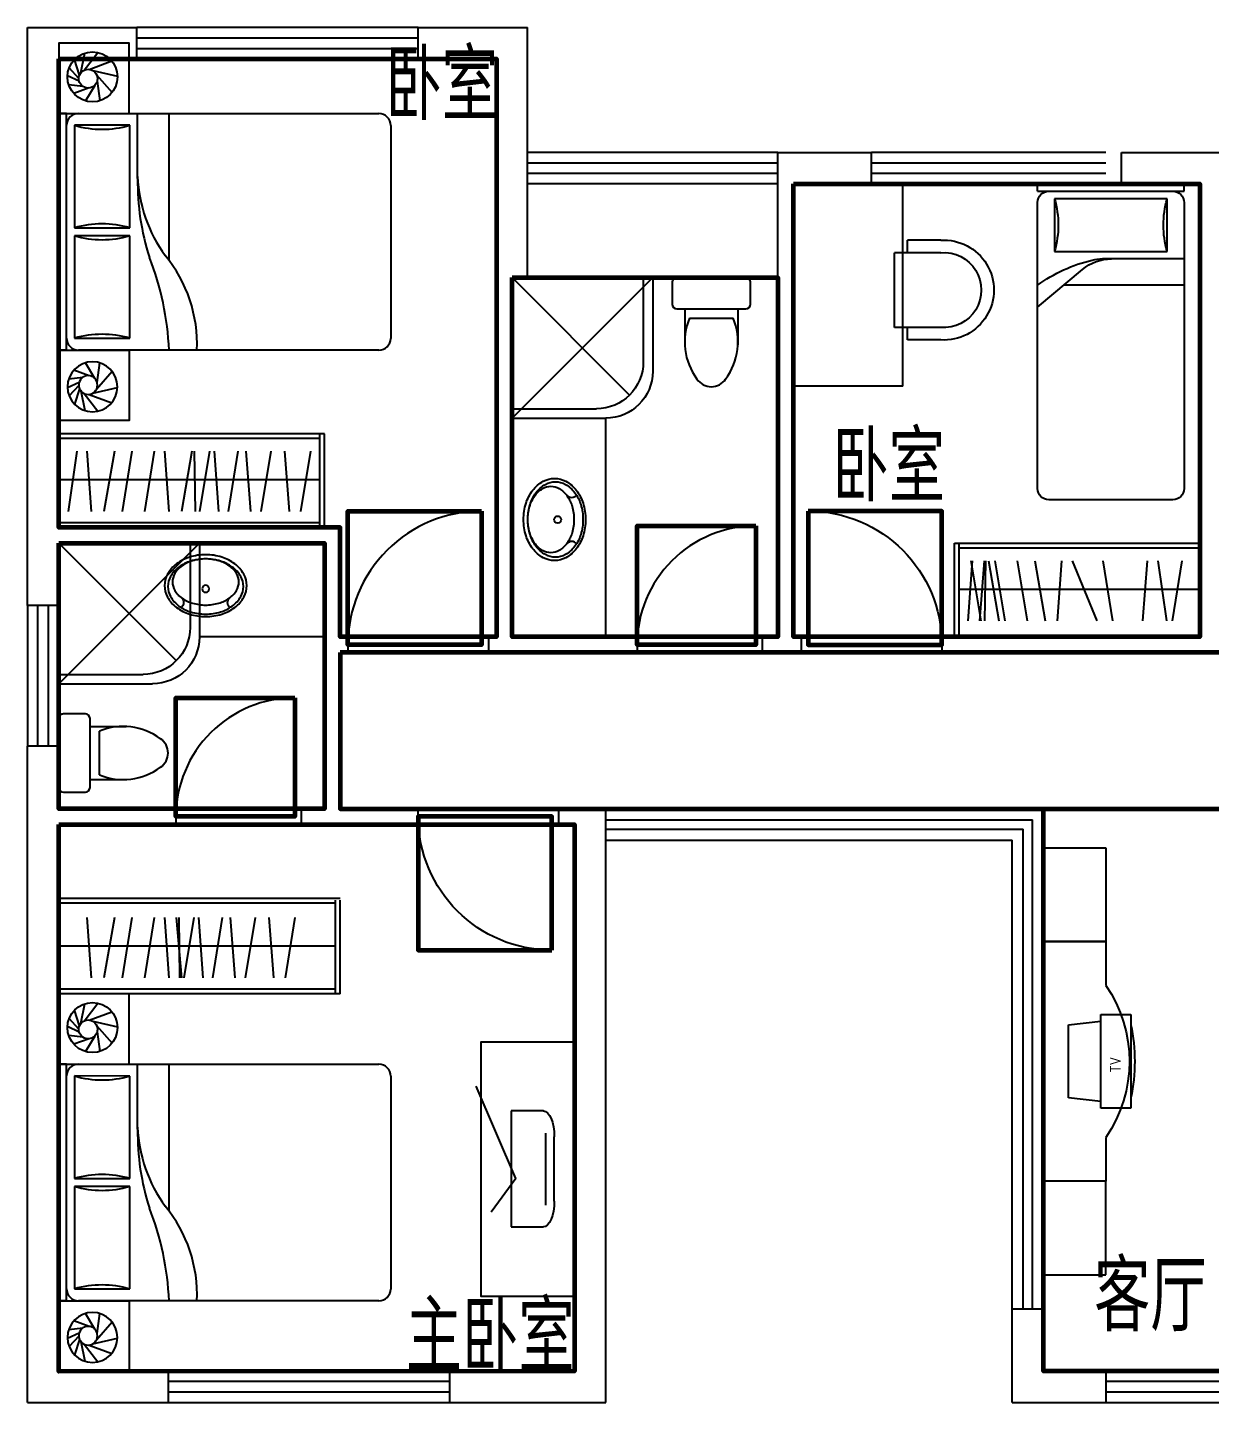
# Model space of a CAD drawing. Extents: x -451437 to -417637, y -598794 to -566694.
# Drawn here: x -451437 to -443875, y -585694 to -576894 of the extents above; entities that cross this region are included whole.
import ezdxf
from ezdxf.enums import TextEntityAlignment as Align

# ---------------------------------------------------------------- set-up
doc = ezdxf.new("R2010")
doc.units = 0
doc.header["$LTSCALE"] = 1000
doc.header["$MEASUREMENT"] = 0
doc.layers.get('0').update_dxf_attribs({"linetype": 'CONTINUOUS'})
for name, color, linetype in [('F', 8, 'CONTINUOUS'), ('LV', 4, 'CONTINUOUS'), ('LVTRY', 8, 'CONTINUOUS'), ('PUB_TEXT', 7, 'CONTINUOUS'), ('WALL', 2, 'CONTINUOUS'), ('WINDOW', 3, 'CONTINUOUS'), ('WINDOW_TEXT', 7, 'CONTINUOUS')]:
    doc.layers.add(name, color=color, linetype=linetype)
for name, color, linetype, lineweight in [('GT_卧室', 1, 'CONTINUOUS', 60), ('GT_卫生间', 5, 'CONTINUOUS', 60), ('GT_客厅', 2, 'CONTINUOUS', 60), ('GT_过道', 30, 'CONTINUOUS', 60), ('GT_门', 245, 'CONTINUOUS', 60)]:
    doc.layers.add(name, color=color, linetype=linetype, lineweight=lineweight)
doc.styles.add('DIM_FONT', font='ROMAND.shx', dxfattribs={"width": 0.7})
doc.styles.add('HZTXT1', font='romand.shx', dxfattribs={"width": 0.6, "bigfont": 'hztxt.shx'})
doc.styles.add('SIMPLEX', font='SIMPLEX.SHX')
doc.styles.get("Standard").update_dxf_attribs({"font": 'GBENOR', "bigfont": 'GBCBIG'})

# ---------------------------------------------------------------- blocks, each defined once
blk = doc.blocks.new('_DBLK')
blk.add_line((-0.45, 0), (-0.45, -0.95))
blk.add_arc((-0.45, 0), 0.95, 270, 0)
at = {"layer": 'WINDOW_TEXT', "style": 'SIMPLEX', "flags": 9}
blk.add_attdef('A', text='', height=1, dxfattribs=at).set_placement((0, 1.5), align=Align.MIDDLE)
blk = doc.blocks.new('_WBLK')
for p, q in [((-0.5, 0.5), (0.5, 0.5)), ((0.5, 0.1667), (-0.5, 0.1667)), ((0.5, -0.1667), (-0.5, -0.1667)), ((-0.5, -0.5), (0.5, -0.5))]:
    blk.add_line(p, q)
at = {"layer": 'WINDOW_TEXT', "style": 'SIMPLEX', "flags": 9}
blk.add_attdef('A', text='', height=1, dxfattribs=at).set_placement((0, 1.5), align=Align.MIDDLE)
blk = doc.blocks.new('A$C5C05667C')
at = {"layer": 'LVTRY'}
for p, q in [((900, 900), (0, 0)), ((0, 900), (752.1, 147.9)), ((840, 900), (840, 360)), ((900, 900), (900, 300)), ((0, 60), (540, 60)), ((0, 0), (600, 0))]:
    blk.add_line(p, q, dxfattribs=at)
for centre, end in [((540, 360), 360), ((600, 300), 0)]:
    blk.add_arc(centre, 300, 270, end, dxfattribs=at)
blk = doc.blocks.new('A$C2EE22F3D')
at = {"layer": 'LVTRY', "linetype": 'Continuous'}
blk.add_blockref('A$C5C05667C', (0, 0), dxfattribs=at)
blk = doc.blocks.new('M_C5')
for p, q in [((-70.8, 21.3), (-105.6, 120.2)), ((-60.2, 62.7), (-49.6, 152.1)), ((-28.1, 85.6), (7.4, 159.8)), ((-9, 88), (58.7, 149.2)), ((12.2, 83.3), (111.9, 114.4)), ((-54, -14.1), (-153.6, 45)), ((25.5, 75.4), (152, 50)), ((42.3, 52.6), (156.1, -35.1)), ((48.3, 20.6), (102.1, -123.2)), ((-26.4, -30), (-153, -46.9)), ((14.5, -26.2), (-99.1, -125.6)), ((40.5, -2.3), (5.1, -160))]:
    blk.add_line(p, q)
for centre, radius in [((0, 0), 160), ((-11.2, 28), 60)]:
    blk.add_circle(centre, radius)
at = {"width": 0.8, "flags": 9}
for tag in ['XSIZE', 'YSIZE']:
    blk.add_attdef(tag, (0, 0), '', height=0.5, dxfattribs=at)
blk = doc.blocks.new('A$C19441411')
at = {"layer": 'F'}
for p, q in [((0, 451.2), (0.4, 1965.4)), ((50.9, 1965.4), (0.4, 1965.4)), ((50.5, 451.2), (50.9, 1965.4)), ((126.6, 1965.4), (2048.9, 1964.8)), ((505.1, 1548.9), (505.2, 1965.3)), ((706.8, 1031.5), (707.1, 1965.2)), ((101.4, 1889.7), (101.2, 1233.5)), ((454.7, 1889.6), (101.4, 1889.7)), ((454.5, 1233.4), (454.7, 1889.6)), ((2124.6, 1889.1), (2124.2, 526.3)), ((101.2, 1233.5), (454.5, 1233.4)), ((101.2, 1183.1), (101, 526.9)), ((454.5, 1183), (101.2, 1183.1)), ((454.3, 526.8), (454.5, 1183)), ((50.5, 451.2), (0, 451.2)), ((101, 526.9), (454.3, 526.8)), ((2048.5, 450.6), (126.2, 451.2))]:
    blk.add_line(p, q, dxfattribs=at)
for points in [[(0.4, 1965.4), (450.4, 1965.3), (450.6, 2415.3), (0.6, 2415.4)], [(0.4, 450), (450.4, 450.1), (450.6, 0.1), (0.6, 0)]]:
    blk.add_lwpolyline(points, close=True, dxfattribs=at)
for centre, radius, start, end in [((126.6, 1889.7), 75.7, 89.98348, 179.98348), ((2048.9, 1889.1), 75.7, 359.98348, 89.98348), ((278.2, 2495.3), 630.9, 253.72327, 286.24368), ((2088.7, 1527.9), 1583.7, 179.24164, 197.78684), ((1431.9, 1602.3), 927.8, 182.52326, 216.02379), ((277.7, 627.8), 630.9, 73.72327, 106.24368), ((278, 1788.7), 630.9, 253.72327, 286.24368), ((-6.3, 489.1), 891.8, 357.55074, 39.52956), ((-1148.6, 366.8), 1857.1, 2.59949, 21.39042), ((277.5, -78.8), 630.9, 73.72327, 106.24368), ((126.2, 526.9), 75.7, 179.98348, 269.98348), ((2048.5, 526.3), 75.7, 269.98348, 359.98348)]:
    blk.add_arc(centre, radius, start, end, dxfattribs=at)
at = {"layer": 'F', "extrusion": (0, 0, -1), "xscale": -1, "zscale": -1, "rotation": 270.016524208679}
blk.add_blockref('M_C5', (-216.4, 2199.3), dxfattribs=at)
at = {"layer": 'F', "extrusion": (0, 0, -1), "zscale": -1, "rotation": 269.983475791321}
blk.add_blockref('M_C5', (-216.4, 216.2), dxfattribs=at)
blk = doc.blocks.new('_E0YYN')
at = {"layer": 'LVTRY'}
for p, q in [((-200, 220), (-200, -220)), ((-30, 250), (-170, 250)), ((0, -220), (0, 220)), ((-200.4, 169.7), (-430.4, 169.7)), ((-260.4, 139.7), (-260.4, -139.7)), ((-200.4, -169.7), (-430.4, -169.7)), ((-170, -250), (-30, -250))]:
    blk.add_line(p, q, dxfattribs=at)
for centre, radius, start, end in [((-170, 220), 30, 90, 180), ((-30, 220), 30, 0, 90), ((-589.6, 0), 109.8, 123.45086, 236.54914), ((-412.8, -227.4), 397.5, 67.45048, 126.63814), ((-412.8, 227.4), 397.5, 233.36186, 292.54952), ((-170, -220), 30, 180, 270), ((-30, -220), 30, 270, 0)]:
    blk.add_arc(centre, radius, start, end, dxfattribs=at)
at = {"style": 'DIM_FONT', "width": 0.8, "flags": 9}
for tag in ['YSIZE', 'XSIZE']:
    blk.add_attdef(tag, (0, 0), '', height=0.5, dxfattribs=at)
blk = doc.blocks.new('A$C3FB71EF3')
at = {"layer": 'F'}
for p, q in [((1700, 600), (0, 600)), ((1670, 570), (0, 570)), ((1670, 0), (1670, 600)), ((1700, 0), (1700, 600)), ((115.3, 487.7), (59.1, 101.9)), ((210.1, 101.9), (181.5, 487.7)), ((355.6, 487.7), (289.1, 101.9)), ((467.6, 487.7), (404.7, 101.9)), ((610.6, 487.7), (547.7, 101.9)), ((706.3, 101.9), (677.7, 487.7)), ((851.8, 487.7), (785.2, 101.9)), ((874.5, 101.9), (869.5, 487.7)), ((963.8, 487.7), (900.9, 101.9)), ((1024.7, 101.9), (996.1, 487.7)), ((1146.5, 487.7), (1083.6, 101.9)), ((1227.9, 101.9), (1199.3, 487.7)), ((1356.5, 487.7), (1293.6, 101.9)), ((1475.2, 101.9), (1446.6, 487.7)), ((1610.6, 487.7), (1547.7, 101.9)), ((1670, 305.4), (0, 305.4)), ((1670, 30), (0, 30)), ((1700, 0), (0, 0))]:
    blk.add_line(p, q, dxfattribs=at)
blk = doc.blocks.new('A$C14555FE0')
at = {"layer": 'LV'}
for points in [[(198.1, -263.1, -0.126406), (125.4, -244.4, -0.106014), (58, -186.1, -0.085975), (15.8, -103.7, -0.075721), (0, 0, -0.075721), (15.8, 103.7, -0.085975), (58, 186.1, -0.106014), (125.4, 244.4, -0.126406), (198.1, 263.1, -0.126406), (270.9, 244.4, -0.106014), (338.2, 186, -0.085975), (380.4, 103.7, -0.075721), (396.2, 0, -0.075721), (380.4, -103.7, -0.085975), (338.2, -186.1, -0.106014), (270.8, -244.4, -0.126406)], [(192.6, -241.5, -0.129641), (128.2, -224.5, -0.106413), (67.9, -170.7, -0.084485), (30.3, -95.4, -0.07361), (16.2, 0, -0.07361), (30.3, 95.4, -0.084485), (67.9, 170.7, -0.106413), (128.2, 224.4, -0.129641), (192.6, 241.4, -0.129641), (257.1, 224.4, -0.106413), (317.4, 170.7, -0.084485), (354.9, 95.4, -0.07361), (369.1, 0, -0.07361), (354.9, -95.4, -0.084485), (317.4, -170.7, -0.106413), (257.1, -224.5, -0.129641)], [(221.5, -212.6, -0.135325), (168.1, -197.8, -0.106906), (117.2, -150.3, -0.081883), (85.9, -84.3, -0.070104), (74, 0, -0.070104), (85.9, 84.3, -0.081883), (117.2, 150.3, -0.106906), (168.1, 197.8, -0.135325), (221.5, 212.5, -0.135325), (275, 197.8, -0.106906), (325.9, 150.3, -0.081883), (357.2, 84.3, -0.070104), (369.1, 0, -0.070104), (357.2, -84.3, -0.081883), (325.9, -150.3, -0.106906), (274.9, -197.8, -0.135325)]]:
    blk.add_lwpolyline(points, format="xyb", close=True, dxfattribs=at)
blk.add_circle((178.2, 0), 22.5, dxfattribs=at)
for centre, radius, start, end in [((88.9, 181.9), 41.4, 220.30805, 318.31419), ((89.3, -183), 41.8, 42.23139, 139.13524)]:
    blk.add_arc(centre, radius, start, end, dxfattribs=at)
blk = doc.blocks.new('M_C4')
for p, q in [((100, 250), (350, 250)), ((363.3, 168.9), (84, 168.9)), ((0, -150), (0, 150)), ((450, 150), (450, -150)), ((450, -150), (0, -150)), ((187.5, -106.9), (56.8, -335.7)), ((187.5, -106.9), (546.7, -474.6))]:
    blk.add_line(p, q)
for centre, start, end in [((100, 150), 90, 180), ((350, 150), 0, 90)]:
    blk.add_arc(centre, 100, start, end)
at = {"flags": 9}
for tag in ['XSIZE', 'YSIZE']:
    blk.add_attdef(tag, (0, 0), '', height=0.5, dxfattribs=at)
at = {"width": 0.8, "flags": 9}
for tag in ['YSIZE', 'XSIZE', 'XSIZE', 'YSIZE']:
    blk.add_attdef(tag, (225, -150), '', height=0.5, dxfattribs=at)
blk = doc.blocks.new('A$C5DBE159F')
at = {"layer": 'F'}
for p, q in [((0.8, 2133.4), (1.1, 2733.4)), ((1.1, 2733.4), (401.1, 2733.2)), ((401.1, 2733.2), (400.8, 2133.2)), ((0.8, 2133.4), (0.2, 599.7)), ((400.8, 2133.2), (0.8, 2133.4)), ((400.8, 2133.2), (0.8, 2133.4)), ((400.7, 1853.2), (400.8, 2133.2)), ((400.2, 599.5), (400.3, 880)), ((0.2, 600.2), (0, 0.2)), ((400.2, 600), (0.2, 600.2)), ((0.2, 599.7), (400.2, 599.5)), ((400, 0), (400.2, 600)), ((0, 0.2), (400, 0))]:
    blk.add_line(p, q, dxfattribs=at)
blk.add_arc((-314.3, 1366.9), 864.8, 325.73319, 34.22251, dxfattribs=at)
blk = doc.blocks.new('A$C7C9A6AE1')
for p, q in [((600, -23.9), (0, -23.9)), ((0, -23.9), (0, -216)), ((600, -216), (600, -23.9)), ((0, -216), (600, -216)), ((43.8, -216), (65.8, -423.9)), ((534.2, -423.9), (556.2, -216)), ((65.8, -423.9), (534.2, -423.9))]:
    blk.add_line(p, q)
blk.add_arc((300, -1159.3, 0), 1159.3, 78.34314, 101.65686)
at = {"extrusion": (-7.168e-13, -1.109e-13, -1)}
blk.add_text('TV', height=70, rotation=180, dxfattribs=at).set_placement((-227.9, -88.2))
blk = doc.blocks.new('M_C3')
for p, q in [((-319.4, 295.9), (-319.4, 83.9)), ((-239.2, 295.9), (-239.2, 0)), ((239.2, 295.9), (239.2, 0)), ((319.4, 295.9), (319.4, 83.9)), ((-319.4, 83.9), (-239.2, 83.9)), ((-239.2, 0), (239.2, 0)), ((239.2, 83.9), (319.4, 83.9))]:
    blk.add_line(p, q)
for radius, start, end in [(320, 356.44944, 183.55056), (240, 355.26356, 184.73644)]:
    blk.add_arc((0, 315.7), radius, start, end)
at = {"width": 0.8, "flags": 9}
for tag in ['YSIZE', 'XSIZE', 'XSIZE', 'YSIZE']:
    blk.add_attdef(tag, (0, 0), '', height=0.5, dxfattribs=at)
blk = doc.blocks.new('A$C3C014548')
at = {"layer": 'F', "linetype": 'Continuous'}
for p, q in [((0, 937.4), (0.1, 0)), ((48.1, 937.4), (0, 937.4)), ((48.1, 937.4), (48.2, 0)), ((1951, 937.6), (120.2, 937.4)), ((789.8, 937.1), (548.6, 650.6)), ((96.2, 829.2), (432.6, 829.3)), ((96.3, 108.2), (96.2, 829.2)), ((432.6, 829.3), (432.7, 108.2)), ((2023.2, 72.4), (2023.1, 865.5)), ((649.1, 0.1), (649, 769.2)), ((480.8, 0.1), (480.8, 522)), ((432.7, 108.2), (96.3, 108.2)), ((48.2, 0), (0.1, 0)), ((120.3, 0), (1951.1, 0.3))]:
    blk.add_line(p, q, dxfattribs=at)
for centre, radius, start, end in [((120.2, 865.3), 72.1, 90.00793, 180.00793), ((1440.1, 362.4), 978.1, 143.9877, 166.61513), ((1951, 865.5), 72.1, 0.00793, 90.00793), ((264.3, 1406.1), 600.9, 253.74772, 286.26813), ((769.2, 464.8), 288.4, 139.902, 180.00793), ((769.2, 522), 288.4, 166.61513, 180.00793), ((264.6, -468.6), 600.9, 73.74772, 106.26813), ((120.3, 72.1), 72.1, 180.00793, 270.00793), ((1951.1, 72.4), 72.1, 270.00793, 0.00793)]:
    blk.add_arc(centre, radius, start, end, dxfattribs=at)
blk = doc.blocks.new('A$C2D9E6C10')
at = {"layer": 'F', "linetype": 'Continuous', "xscale": -1, "rotation": 270}
blk.add_blockref('A$C3C014548', (0, 0), dxfattribs=at)
blk = doc.blocks.new('A$C654F21E2')
at = {"layer": 'WINDOW', "linetype": 'Continuous', "rotation": 180}
blk.add_blockref('A$C2D9E6C10', (937.6, 2023.2), dxfattribs=at)

msp = doc.modelspace()

# ---------------------------------------------------------------- linework, layer by layer
at = {"layer": 'F'}
for p, q in [((-445836.9, -579189.7), (-445836.9, -577893.7)), ((-445836.9, -579189.7), (-446536.9, -579189.7)), ((-445506.7, -580193.9), (-443936.9, -580193.9)), ((-445506.7, -580793.9), (-445506.7, -580193.9)), ((-445476.7, -580793.9), (-445476.7, -580193.9)), ((-445476.7, -580223.9), (-443936.9, -580223.9)), ((-445419.5, -580692), (-445390.9, -580306.3)), ((-445400.6, -580306.3), (-445337.7, -580692)), ((-445343.1, -580692), (-445314.5, -580306.3)), ((-445311.4, -580692), (-445306.3, -580306.3)), ((-445288.6, -580306.3), (-445222.1, -580692)), ((-445247.4, -580306.3), (-445184.5, -580692)), ((-445104.5, -580306.3), (-445041.6, -580692)), ((-444992.4, -580306.3), (-444925.9, -580692)), ((-444847, -580692), (-444818.4, -580306.3)), ((-444752.2, -580306.3), (-444596, -580692)), ((-444557.8, -580306.3), (-444494.9, -580692)), ((-444300.3, -580692), (-444271.7, -580306.3)), ((-444205.6, -580306.3), (-444149.4, -580692)), ((-444110.2, -580692), (-444049.5, -580306.3)), ((-445476.7, -580488.5), (-443936.9, -580488.5)), ((-449436.9, -582467.7), (-451236.9, -582467.7)), ((-449466.9, -583078.5), (-449466.9, -582478.5)), ((-449436.9, -583078.5), (-449436.9, -582478.5)), ((-449466.9, -582497.7), (-451236.9, -582497.7)), ((-451026.8, -582976.6), (-451055.4, -582590.8)), ((-450881.3, -582590.8), (-450947.8, -582976.6)), ((-450769.3, -582590.8), (-450832.2, -582976.6)), ((-450626.3, -582590.8), (-450689.2, -582976.6)), ((-450530.6, -582976.6), (-450559.2, -582590.8)), ((-450485.1, -582590.8), (-450451.6, -582976.6)), ((-450462.4, -582976.6), (-450467.4, -582590.8)), ((-450373.1, -582590.8), (-450436, -582976.6)), ((-450312.2, -582976.6), (-450340.8, -582590.8)), ((-450190.4, -582590.8), (-450253.3, -582976.6)), ((-450108.9, -582976.6), (-450137.5, -582590.8)), ((-449980.4, -582590.8), (-450043.3, -582976.6)), ((-449861.6, -582976.6), (-449890.2, -582590.8)), ((-449726.3, -582590.8), (-449789.2, -582976.6)), ((-449466.9, -582773.1), (-451236.9, -582773.1)), ((-449466.9, -583048.5), (-451236.9, -583048.5)), ((-449436.9, -583078.5), (-451236.9, -583078.5))]:
    msp.add_line(p, q, dxfattribs=at)
at = {"layer": 'F', "linetype": 'Continuous'}
msp.add_lwpolyline([(-447936.9, -583387.4), (-448536.9, -583387.4), (-448536.9, -585014.3), (-447936.9, -585014.3)], close=True, dxfattribs=at)
at = {"layer": 'GT_卧室'}
for points in [[(-451236.9, -577093.7), (-448436.9, -577093.7), (-448436.9, -580793.9), (-449436.9, -580793.9), (-449436.9, -580093.9), (-451236.9, -580093.9), (-451236.9, -577093.7)], [(-446536.9, -577893.7), (-443936.9, -577893.7), (-443936.9, -580793.9), (-446536.9, -580793.9), (-446536.9, -577893.7)], [(-451236.9, -581993.9), (-447936.9, -581993.9), (-447936.9, -585493.9), (-451236.9, -585494.9), (-451236.9, -581993.9)]]:
    msp.add_lwpolyline(points, dxfattribs=at)
at = {"layer": 'GT_卫生间'}
for points in [[(-448336.9, -578493.7), (-446636.9, -578493.7), (-446636.9, -580793.9), (-448336.9, -580793.9), (-448336.9, -578493.7)], [(-451236.9, -580193.9), (-449536.9, -580193.9), (-449536.9, -581893.9), (-451236.9, -581893.9), (-451236.9, -580193.9)]]:
    msp.add_lwpolyline(points, dxfattribs=at)
at = {"layer": 'GT_客厅'}
msp.add_lwpolyline([(-444936.9, -581893.9), (-441536.9, -581893.9), (-441536.9, -585493.9), (-444936.9, -585493.9), (-444936.9, -581893.9)], dxfattribs=at)
at = {"layer": 'GT_过道'}
msp.add_lwpolyline([(-449436.9, -580893.9), (-449436.9, -581893.9), (-440436.9, -581893.9), (-440436.9, -580893.9), (-449436.9, -580893.9)], dxfattribs=at)
at = {"layer": 'GT_门'}
for points in [[(-448531.9, -579988.9), (-448531.9, -580843.9), (-449386.9, -580843.9), (-449386.9, -579988.9), (-448531.9, -579988.9)], [(-446441.9, -579988.9), (-446441.9, -580843.9), (-445586.9, -580843.9), (-445586.9, -579988.9), (-446441.9, -579988.9)], [(-446776.9, -580083.9), (-446776.9, -580843.9), (-447536.9, -580843.9), (-447536.9, -580083.9), (-446776.9, -580083.9)], [(-449726.9, -581183.9), (-449726.9, -581943.9), (-450486.9, -581943.9), (-450486.9, -581183.9), (-449726.9, -581183.9)], [(-448081.9, -582798.9), (-448081.9, -581943.9), (-448936.9, -581943.9), (-448936.9, -582798.9), (-448081.9, -582798.9)]]:
    msp.add_lwpolyline(points, dxfattribs=at)
at = {"layer": 'LVTRY', "linetype": 'Continuous'}
for p, q in [((-447736.9, -580793.9), (-447736.9, -579393.7)), ((-449536.9, -580793.9), (-450336.9, -580793.9))]:
    msp.add_line(p, q, dxfattribs=at)
at = {"layer": 'WALL'}
for p, q in [((-451436.9, -580593.9), (-451436.9, -576893.7)), ((-451436.9, -576893.7), (-450736.9, -576893.7)), ((-450736.9, -577093.7), (-450736.9, -576893.7)), ((-448936.9, -576893.7), (-448236.9, -576893.7)), ((-448936.9, -577093.7), (-448936.9, -576893.7)), ((-448236.9, -578493.7), (-448236.9, -576893.7)), ((-451236.9, -580093.9), (-451236.9, -577093.7)), ((-451236.9, -577093.7), (-450736.9, -577093.7)), ((-448936.9, -577093.7), (-448436.9, -577093.7)), ((-448436.9, -580793.9), (-448436.9, -577093.7)), ((-446636.9, -580793.9), (-446636.9, -577693.7)), ((-446036.9, -577893.7), (-446036.9, -577693.7)), ((-444436.9, -577893.7), (-444436.9, -577693.7)), ((-446536.9, -580793.9), (-446536.9, -577893.7)), ((-443936.9, -580793.9), (-443936.9, -577893.7)), ((-448336.9, -580793.9), (-448336.9, -578493.7)), ((-451236.9, -580093.9), (-449436.9, -580093.9)), ((-449436.9, -580793.9), (-449436.9, -580093.9)), ((-451236.9, -580193.9), (-449536.9, -580193.9)), ((-451236.9, -580593.9), (-451236.9, -580193.9)), ((-449536.9, -581893.9), (-449536.9, -580193.9)), ((-451236.9, -580593.9), (-451436.9, -580593.9)), ((-449436.9, -580793.9), (-449386.9, -580793.9)), ((-449386.9, -580793.9), (-449386.9, -580893.9)), ((-448486.9, -580793.9), (-448436.9, -580793.9)), ((-448486.9, -580793.9), (-448486.9, -580893.9)), ((-448336.9, -580793.9), (-447536.9, -580793.9)), ((-447536.9, -580793.9), (-447536.9, -580893.9)), ((-446736.9, -580793.9), (-446636.9, -580793.9)), ((-446736.9, -580793.9), (-446736.9, -580893.9)), ((-446536.9, -580793.9), (-446486.9, -580793.9)), ((-446486.9, -580793.9), (-446486.9, -580893.9)), ((-445586.9, -580793.9), (-443936.9, -580793.9)), ((-445586.9, -580793.9), (-445586.9, -580893.9)), ((-449436.9, -581893.9), (-449436.9, -580893.9)), ((-449436.9, -580893.9), (-449386.9, -580893.9)), ((-448486.9, -580893.9), (-447536.9, -580893.9)), ((-446736.9, -580893.9), (-446486.9, -580893.9)), ((-445586.9, -580893.9), (-443736.9, -580893.9)), ((-451436.9, -585693.9), (-451436.9, -581493.9)), ((-451236.9, -581493.9), (-451436.9, -581493.9)), ((-451236.9, -581893.9), (-451236.9, -581493.9)), ((-451236.9, -581893.9), (-450486.9, -581893.9)), ((-450486.9, -581893.9), (-450486.9, -581993.9)), ((-449686.9, -581893.9), (-449536.9, -581893.9)), ((-449686.9, -581893.9), (-449686.9, -581993.9)), ((-449436.9, -581893.9), (-448936.9, -581893.9)), ((-448936.9, -581993.9), (-448936.9, -581893.9)), ((-448036.9, -581893.9), (-447736.9, -581893.9)), ((-448036.9, -581993.9), (-448036.9, -581893.9)), ((-447736.9, -585693.9), (-447736.9, -581893.9)), ((-451236.9, -585493.9), (-451236.9, -581993.9)), ((-451236.9, -581993.9), (-450486.9, -581993.9)), ((-449686.9, -581993.9), (-448936.9, -581993.9)), ((-448036.9, -581993.9), (-447936.9, -581993.9)), ((-447936.9, -585493.9), (-447936.9, -581993.9)), ((-445136.9, -585093.9), (-444936.9, -585093.9)), ((-445136.9, -585693.9), (-445136.9, -585093.9)), ((-444936.9, -585493.9), (-444936.9, -585093.9)), ((-451236.9, -585493.9), (-450536.9, -585493.9)), ((-450536.9, -585493.9), (-450536.9, -585693.9)), ((-448736.9, -585493.9), (-448736.9, -585693.9)), ((-448736.9, -585493.9), (-447936.9, -585493.9)), ((-444936.9, -585493.9), (-444536.9, -585493.9)), ((-444536.9, -585493.9), (-444536.9, -585693.9)), ((-451436.9, -585693.9), (-450536.9, -585693.9)), ((-448736.9, -585693.9), (-447736.9, -585693.9)), ((-445136.9, -585693.9), (-444536.9, -585693.9))]:
    msp.add_line(p, q, dxfattribs=at)
at = {"layer": 'WALL', "linetype": 'Continuous'}
for p, q in [((-446636.9, -577693.7), (-446036.9, -577693.7)), ((-444436.9, -577693.7), (-443736.9, -577693.7)), ((-446036.9, -577893.7), (-446536.9, -577893.7)), ((-443936.9, -577893.7), (-444436.9, -577893.7)), ((-448236.9, -578493.7), (-448336.9, -578493.7))]:
    msp.add_line(p, q, dxfattribs=at)
at = {"layer": 'WINDOW'}
for p, q in [((-446636.9, -577693.7), (-448236.9, -577693.7)), ((-448236.9, -577760.4), (-446636.9, -577760.4)), ((-448236.9, -577827), (-446636.9, -577827)), ((-446636.9, -577893.7), (-448236.9, -577893.7)), ((-446636.9, -578493.7), (-448236.9, -578493.7)), ((-447736.9, -581893.9), (-444936.9, -581893.9)), ((-444936.9, -585093.9), (-444936.9, -581893.9)), ((-447736.9, -581963.9), (-445006.9, -581963.9)), ((-447736.9, -582023.9), (-445066.9, -582023.9)), ((-445066.9, -585093.9), (-445066.9, -582023.9)), ((-445006.9, -585093.9), (-445006.9, -581963.9)), ((-447736.9, -582093.9), (-445136.9, -582093.9)), ((-445136.9, -585093.9), (-445136.9, -582093.9))]:
    msp.add_line(p, q, dxfattribs=at)

# ---------------------------------------------------------------- block references
at = {"layer": 'F', "linetype": 'Continuous'}
for name, p in [('A$C19441411', (-451237.5, -579409.4)), ('A$C654F21E2', (-444974.5, -579916.9)), ('A$C3FB71EF3', (-451236.9, -580093.9)), ('A$C19441411', (-451237.5, -585493.9))]:
    msp.add_blockref(name, p, dxfattribs=at)
at = {"layer": 'F', "xscale": -1, "rotation": 270}
msp.add_blockref('M_C3', (-445890, -578574.3), dxfattribs=at)
at = {"layer": 'F', "linetype": 'Continuous', "extrusion": (0, 0, -1), "zscale": -1}
for name, p, rotation in [('A$C5DBE159F', (444936.9, -582143.9), 180.0221487498951), ('A$C7C9A6AE1', (444353.3, -583810.6), 90.01863082205344)]:
    msp.add_blockref(name, p, dxfattribs=dict(at, rotation=rotation))
at = {"layer": 'F', "linetype": 'Continuous', "xscale": -1.648349999974014, "yscale": 0.6906099999905564, "rotation": 270}
msp.add_blockref('M_C4', (-448239.4, -584569.8), dxfattribs=at)
at = {"layer": 'LVTRY'}
for p, rotation in [((-447061.9, -578493.7), 90), ((-451236.9, -581537.1), 179.9999999966649)]:
    msp.add_blockref('_E0YYN', p, dxfattribs=dict(at, rotation=rotation))
at = {"layer": 'LVTRY', "linetype": 'Continuous', "rotation": 179.9999999933298}
msp.add_blockref('A$C14555FE0', (-447866.7, -580042.7), dxfattribs=at)
at = {"layer": 'LVTRY', "linetype": 'Continuous', "xscale": -1, "rotation": 270}
msp.add_blockref('A$C14555FE0', (-450297.1, -580664.1), dxfattribs=at)
at = {"layer": 'WALL', "linetype": 'Continuous', "xscale": -1, "rotation": 90}
for p in [(-447436.9, -578493.7), (-450336.9, -580193.9)]:
    msp.add_blockref('A$C2EE22F3D', p, dxfattribs=at)
at = {"layer": 'WINDOW'}
for p, xscale, yscale, zscale in [((-449836.9, -576993.7), -1800, 200, 1800), ((-445286.9, -577793.7), -1500, 200.0000000002911, 1500)]:
    msp.add_blockref('_WBLK', p, dxfattribs=dict(at, xscale=xscale, yscale=yscale, zscale=zscale))
for name, p, xscale, yscale, zscale, rotation in [('_DBLK', (-448936.9, -580843.9), 900, 900, 900, 180), ('_DBLK', (-446036.9, -580843.9), -900, 900, 900, 180), ('_DBLK', (-447136.9, -580843.9), 800, 800, 800, 180), ('_WBLK', (-451336.9, -581043.9), -900, 200, 900, 90), ('_DBLK', (-450086.9, -581943.9), 800, 800, 800, 180), ('_DBLK', (-448486.9, -581943.9), 900, -900, 900, 180), ('_WBLK', (-449636.9, -585593.9), -1800, 200, 1800, 180), ('_WBLK', (-443186.9, -585593.9), -2700, 200, 2700, 180)]:
    msp.add_blockref(name, p, dxfattribs=dict(at, xscale=xscale, yscale=yscale, zscale=zscale, rotation=rotation))

# ---------------------------------------------------------------- texts
at = {"layer": 'PUB_TEXT', "color": 3, "style": 'HZTXT1', "width": 0.8}
for s, p in [('卧室', (-449146.6, -577488.1)), ('卧室', (-446287.1, -579930.6)), ('客厅', (-444613.1, -585239.1)), ('主卧室', (-449017.1, -585498.5))]:
    msp.add_text(s, height=450, dxfattribs=at).set_placement(p)

doc.saveas('drawing.dxf')
